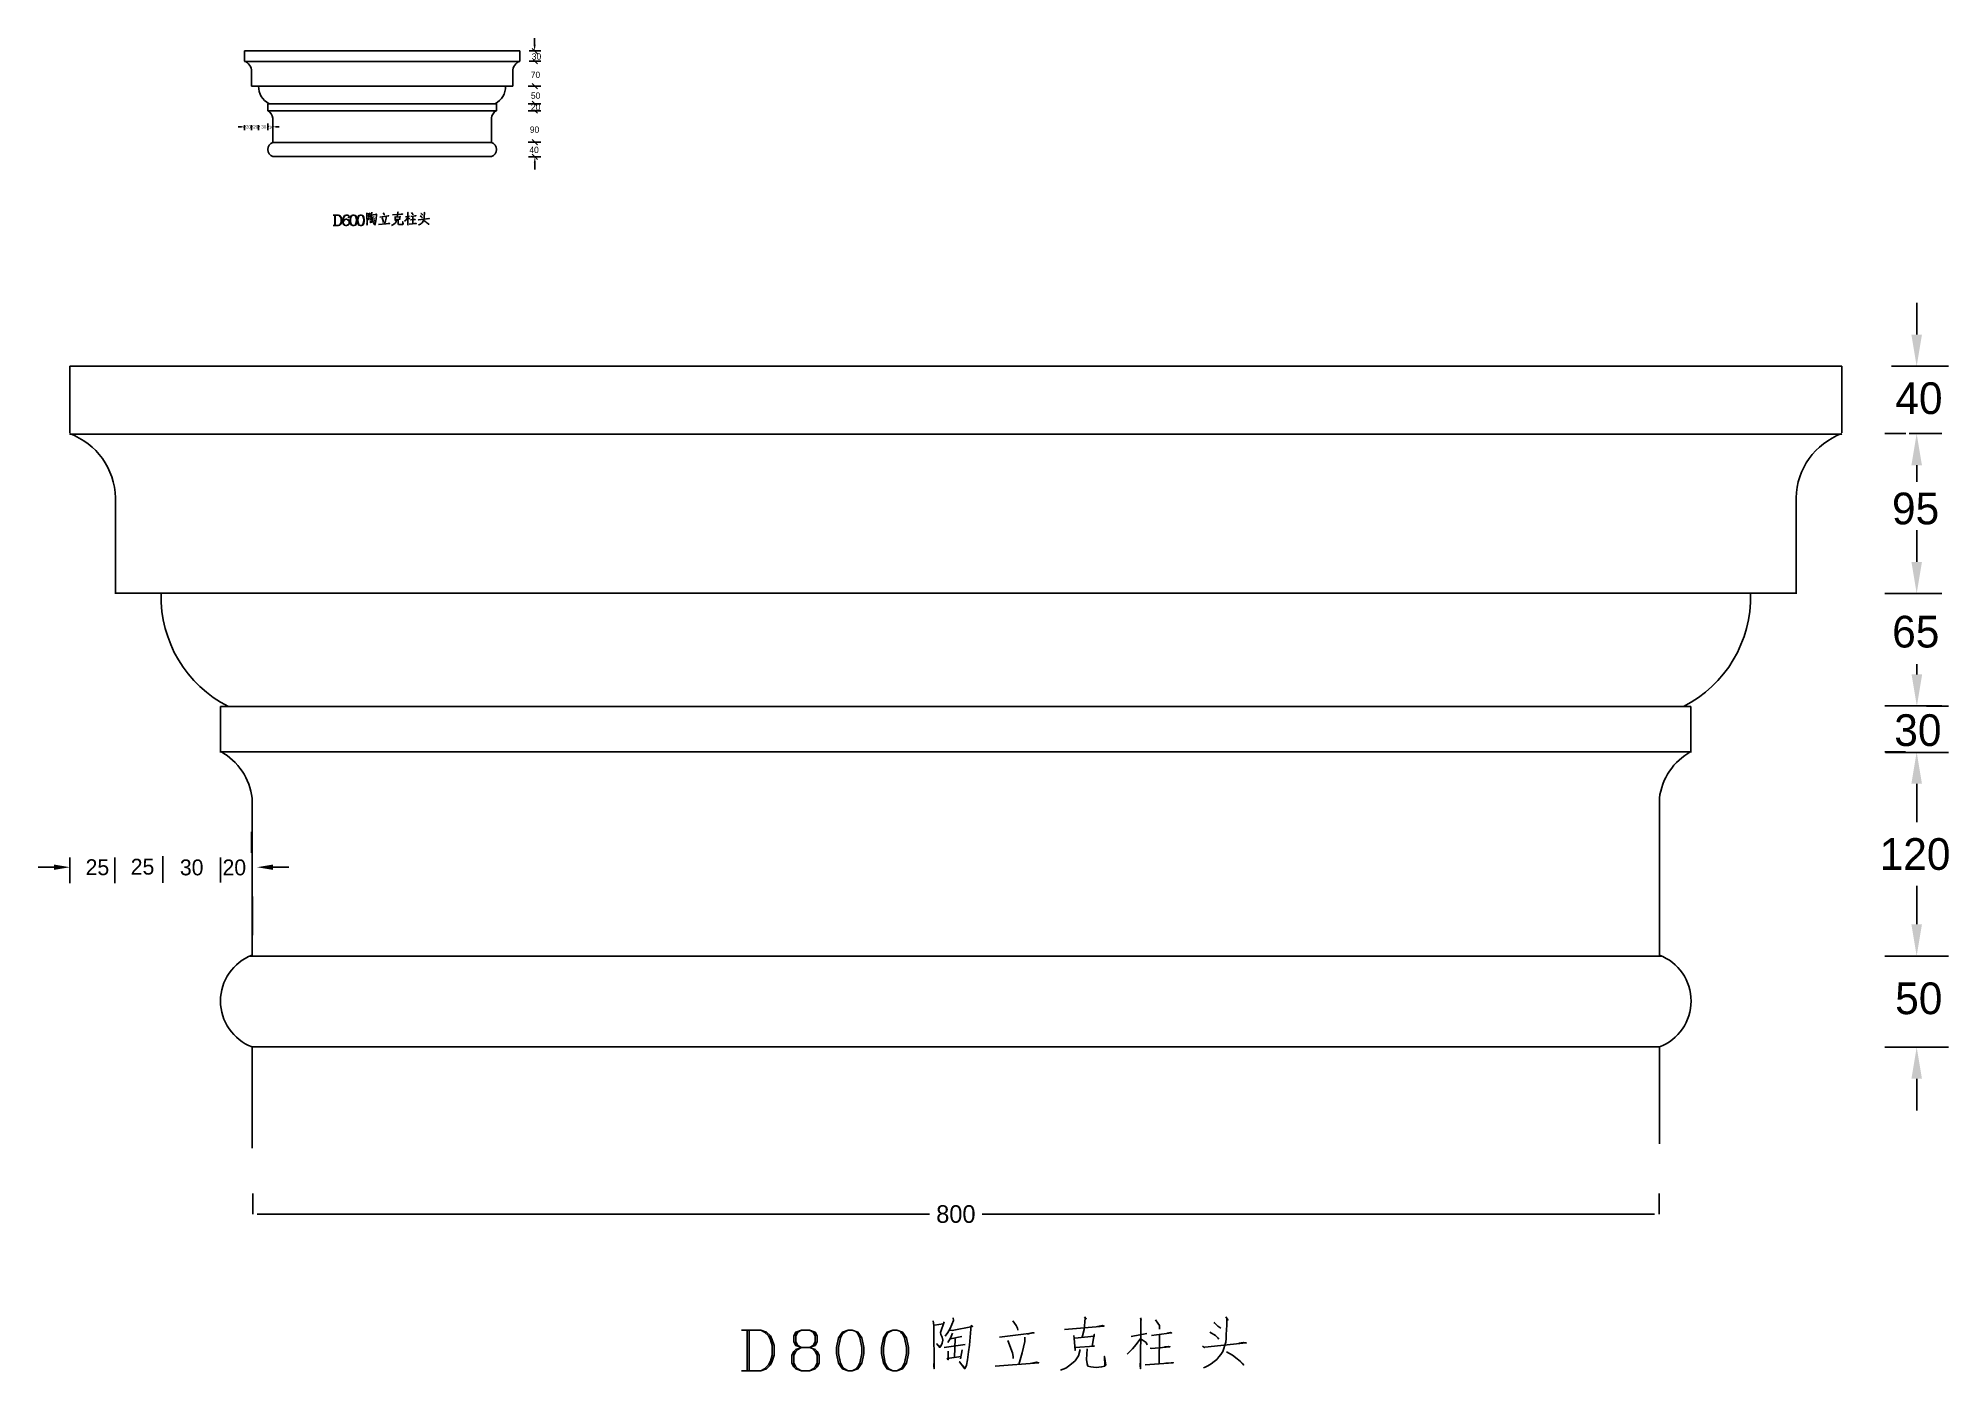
# Model space of a CAD drawing. Header units: metres. Extents: x -16 to 92, y -45 to 31.
import ezdxf

# ---------------------------------------------------------------- set-up
doc = ezdxf.new("R2010")
doc.units = ezdxf.units.M
doc.dimstyles.get("Standard").update_dxf_attribs({"dimtxt": 2.5, "dimasz": 2.5, "dimexe": 1.25, "dimexo": 0.625, "dimtad": 1, "dimcen": 2.5, "dimazin": 3, "dimtfac": 1, "dimtmove": 0, "dimatfit": 3})

# ---------------------------------------------------------------- blocks, each defined once
blk = doc.blocks.new('*D1')
for p, q in [((-4.16, -34.9), (-4.16, -36.07)), ((75.65, -34.9), (75.65, -36.07)), ((-3.91, -36.07), (34.245, -36.07)), ((37.245, -36.07), (75.4, -36.07))]:
    blk.add_line(p, q)
at = {"layer": 'Defpoints'}
for p in [(-4.16, -34.9), (75.65, -34.9), (-4.16, -36.07)]:
    blk.add_point(p, dxfattribs=at)
at = {"insert": (35.745, -36.07), "char_height": 1, "attachment_point": 5}
blk.add_mtext('800', dxfattribs=at)

msp = doc.modelspace()

# ---------------------------------------------------------------- linework, layer by layer
for p, q in [((11.84, 30.31), (11.84, 30.67)), ((11.53, 29.95), (12.2, 29.95)), ((11.53, 29.36), (12.2, 29.36)), ((11.71, 30.09), (12.01, 29.79)), ((11.78, 29.44), (12.01, 29.21)), ((11.72, 27.95), (11.48, 27.95)), ((11.53, 27.95), (12.2, 27.95)), ((11.71, 28.1), (12.01, 27.8)), ((12.2, 26.95), (11.48, 26.95)), ((11.72, 26.95), (11.48, 26.95)), ((12.19, 26.55), (11.48, 26.55)), ((11.71, 27.09), (11.96, 26.84)), ((11.84, 26.57), (12.01, 26.41)), ((-4.8, 25.64), (-4.98, 25.64)), ((-4.58, 25.68), (-4.67, 25.58)), ((-4.62, 25.74), (-4.62, 25.46)), ((-4.18, 25.68), (-4.27, 25.59)), ((-4.23, 25.74), (-4.23, 25.46)), ((-3.78, 25.68), (-3.86, 25.59)), ((-3.82, 25.46), (-3.82, 25.74)), ((-3.82, 25.7), (-3.82, 25.74)), ((-3.25, 25.68), (-3.34, 25.58)), ((-3.29, 25.46), (-3.29, 25.82)), ((-3.29, 25.68), (-3.29, 25.74)), ((-2.97, 25.68), (-3.03, 25.62)), ((-2.84, 25.64), (-2.66, 25.64)), ((12.2, 24.77), (11.48, 24.77)), ((12.19, 23.94), (11.49, 23.94)), ((11.71, 24.92), (12.01, 24.62)), ((11.71, 24.09), (12.01, 23.79)), ((11.85, 23.58), (11.85, 23.22)), ((90.27, 13.85), (90.27, 15.65)), ((88.85, 12.05), (92.07, 12.05)), ((89.65, 8.23), (88.47, 8.23)), ((89.84, 8.24), (91.7, 8.24)), ((90.27, 6.43), (90.27, 5.49)), ((90.27, 0.95), (90.27, 2.75)), ((90.27, 0.95), (90.27, 1.89)), ((91.7, -0.85), (88.47, -0.85)), ((89.65, -0.85), (88.47, -0.85)), ((90.28, -5.44), (90.28, -4.85)), ((91.7, -7.22), (88.47, -7.22)), ((90.83, -7.24), (92.08, -7.24)), ((89.64, -9.84), (88.47, -9.84)), ((88.5, -9.86), (92.08, -9.86)), ((90.27, -11.64), (90.27, -13.83)), ((-4.22, -15.56), (-4.22, -14.38)), ((-14.53, -15.82), (-14.53, -17.28)), ((-11.98, -15.82), (-11.98, -17.28)), ((-9.26, -17.27), (-9.26, -15.75)), ((-5.98, -17.24), (-5.98, -15.82)), ((-15.43, -16.38), (-16.33, -16.38)), ((-3.01, -16.38), (-2.11, -16.38)), ((-4.17, -18.05), (-4.17, -20.24)), ((90.27, -19.62), (90.27, -17.43)), ((90.27, -19.62), (90.27, -17.82)), ((92.08, -21.42), (88.47, -21.42)), ((89.7, -21.42), (88.47, -21.42)), ((92.08, -26.59), (88.47, -26.59)), ((90.27, -28.39), (90.27, -30.19))]:
    msp.add_line(p, q)
for points in [[(-4.62, 29.95), (3.19, 29.95)], [(-4.62, 29.95), (-4.62, 29.36)], [(-4.62, 29.35), (3.19, 29.35)], [(11, 29.95), (3.19, 29.95)], [(11, 29.35), (3.19, 29.35)], [(11, 29.95), (11, 29.36)], [(-4.22, 28.79), (-4.22, 27.95)], [(10.6, 28.79), (10.6, 27.95)], [(-4.22, 27.95), (3.19, 27.95)], [(10.6, 27.95), (3.19, 27.95)], [(-3.29, 26.95), (3.19, 26.95)], [(-3.29, 26.95), (-3.29, 26.55)], [(-3.29, 26.55), (3.19, 26.55)], [(-3.02, 26.14), (-3.02, 24.76)], [(9.67, 26.95), (3.19, 26.95)], [(9.67, 26.55), (3.19, 26.55)], [(9.39, 26.14), (9.39, 24.76)], [(9.67, 26.95), (9.67, 26.55)], [(-3.03, 24.75), (3.19, 24.75)], [(-3.02, 23.95), (3.19, 23.95)], [(9.41, 24.75), (3.19, 24.75)], [(9.39, 23.95), (3.19, 23.95)], [(0.41, 20.63), (0.7, 20.63), (0.78, 20.6), (0.84, 20.54), (0.86, 20.49), (0.89, 20.4), (0.89, 20.26), (0.86, 20.18), (0.84, 20.12), (0.78, 20.06), (0.7, 20.04), (0.41, 20.04)], [(0.5, 20.04), (0.5, 20.63)], [(0.53, 20.63), (0.53, 20.04)], [(0.7, 20.63), (0.75, 20.6), (0.81, 20.54), (0.84, 20.49), (0.86, 20.4), (0.86, 20.26), (0.84, 20.18), (0.81, 20.12), (0.75, 20.06), (0.7, 20.04)], [(1.29, 20.54), (1.26, 20.51), (1.29, 20.49), (1.31, 20.51), (1.31, 20.54), (1.29, 20.6), (1.23, 20.63), (1.15, 20.63), (1.06, 20.6), (1.01, 20.54), (0.98, 20.49), (0.95, 20.37), (0.95, 20.2), (0.98, 20.12), (1.03, 20.06), (1.12, 20.04), (1.17, 20.04), (1.26, 20.06), (1.31, 20.12), (1.34, 20.2), (1.34, 20.23), (1.31, 20.32), (1.26, 20.37), (1.17, 20.4), (1.15, 20.4), (1.06, 20.37), (1.01, 20.32), (0.98, 20.23)], [(1.15, 20.63), (1.09, 20.6), (1.03, 20.54), (1.01, 20.49), (0.98, 20.37), (0.98, 20.2), (1.01, 20.12), (1.06, 20.06), (1.12, 20.04)], [(1.53, 20.63), (1.45, 20.6), (1.39, 20.51), (1.37, 20.37), (1.37, 20.29), (1.39, 20.15), (1.45, 20.06), (1.53, 20.04), (1.59, 20.04), (1.67, 20.06), (1.73, 20.15), (1.76, 20.29), (1.76, 20.37), (1.73, 20.51), (1.67, 20.6), (1.59, 20.63), (1.53, 20.63), (1.48, 20.6), (1.45, 20.57), (1.42, 20.51), (1.39, 20.37), (1.39, 20.29), (1.42, 20.15), (1.45, 20.09), (1.48, 20.06), (1.53, 20.04)], [(1.95, 20.63), (1.87, 20.6), (1.81, 20.51), (1.78, 20.37), (1.78, 20.29), (1.81, 20.15), (1.87, 20.06), (1.95, 20.04), (2.01, 20.04), (2.09, 20.06), (2.15, 20.15), (2.17, 20.29), (2.17, 20.37), (2.15, 20.51), (2.09, 20.6), (2.01, 20.63), (1.95, 20.63), (1.89, 20.6), (1.87, 20.57), (1.84, 20.51), (1.81, 20.37), (1.81, 20.29), (1.84, 20.15), (1.87, 20.09), (1.89, 20.06), (1.95, 20.04)], [(2.32, 20.76), (2.32, 20.69), (2.33, 20.07), (2.32, 20.11), (2.33, 20.18)], [(2.33, 20.7), (2.33, 20.7), (2.46, 20.72)], [(2.48, 20.75), (2.42, 20.59), (2.43, 20.56), (2.44, 20.52), (2.45, 20.48), (2.44, 20.44), (2.43, 20.4), (2.41, 20.38), (2.36, 20.43), (2.41, 20.38)], [(2.61, 20.8), (2.61, 20.77), (2.56, 20.65), (2.53, 20.59), (2.49, 20.54)], [(2.56, 20.62), (2.59, 20.62), (2.88, 20.68), (2.87, 20.69), (2.86, 20.64), (2.84, 20.41), (2.83, 20.31), (2.81, 20.2), (2.8, 20.12), (2.78, 20.07), (2.77, 20.07), (2.7, 20.17), (2.78, 20.07)], [(3.25, 20.76), (3.3, 20.69), (3.31, 20.65), (3.32, 20.62)], [(3.78, 20.64), (4.35, 20.69), (4.33, 20.69), (4.26, 20.68)], [(4.07, 20.82), (4.09, 20.79), (4.08, 20.8), (4.06, 20.64), (4.04, 20.52)], [(4.65, 20.8), (4.66, 20.77), (4.65, 20.78), (4.65, 20.07), (4.64, 20.12), (4.65, 20.18)], [(4.86, 20.78), (4.9, 20.73), (4.93, 20.69), (4.93, 20.64)], [(5.57, 20.8), (5.6, 20.76), (5.59, 20.77), (5.59, 20.69), (5.58, 20.61), (5.57, 20.55), (5.57, 20.49), (5.57, 20.44), (5.55, 20.4), (5.54, 20.35), (5.52, 20.3), (5.5, 20.26), (5.47, 20.22), (5.44, 20.18), (5.4, 20.15), (5.36, 20.12), (5.31, 20.09), (5.27, 20.07), (5.25, 20.06)], [(5.39, 20.72), (5.41, 20.72), (5.46, 20.67), (5.5, 20.64)], [(1.17, 20.04), (1.23, 20.06), (1.29, 20.12), (1.31, 20.2), (1.31, 20.23), (1.29, 20.32), (1.23, 20.37)], [(1.59, 20.04), (1.65, 20.06), (1.67, 20.09), (1.7, 20.15), (1.73, 20.29), (1.73, 20.37), (1.7, 20.51), (1.67, 20.57), (1.65, 20.6)], [(2.01, 20.04), (2.06, 20.06), (2.09, 20.09), (2.12, 20.15), (2.15, 20.29), (2.15, 20.37), (2.12, 20.51), (2.09, 20.57), (2.06, 20.6)], [(2.48, 20.38), (2.78, 20.42)], [(2.53, 20.32), (2.53, 20.2), (2.52, 20.22), (2.72, 20.25)], [(2.59, 20.58), (2.57, 20.51), (2.53, 20.44)], [(2.57, 20.5), (2.73, 20.53)], [(2.63, 20.5), (2.62, 20.23)], [(2.74, 20.34), (2.71, 20.21)], [(2.99, 20.1), (3.62, 20.15), (3.59, 20.16), (3.53, 20.15)], [(3.06, 20.52), (3.56, 20.59), (3.53, 20.59), (3.46, 20.57)], [(3.18, 20.48), (3.24, 20.3), (3.25, 20.25), (3.25, 20.22)], [(3.42, 20.52), (3.42, 20.46), (3.38, 20.3), (3.33, 20.13)], [(4.01, 20.35), (3.98, 20.25), (3.93, 20.18), (3.86, 20.12), (3.8, 20.07), (3.72, 20.04)], [(3.91, 20.55), (3.92, 20.51), (3.93, 20.33), (3.93, 20.38), (4.21, 20.4), (4.18, 20.4), (4.21, 20.56), (4.21, 20.54), (3.93, 20.51)], [(4.1, 20.35), (4.1, 20.2), (4.1, 20.14), (4.12, 20.1), (4.16, 20.09), (4.23, 20.09), (4.31, 20.09), (4.36, 20.1), (4.38, 20.12), (4.36, 20.25), (4.36, 20.11)], [(4.65, 20.51), (4.59, 20.42), (4.53, 20.35), (4.46, 20.28)], [(4.51, 20.53), (4.74, 20.57)], [(4.66, 20.49), (4.73, 20.44), (4.75, 20.41)], [(4.72, 20.12), (5.12, 20.15), (5.09, 20.15), (5.02, 20.15)], [(4.79, 20.36), (4.81, 20.36), (5.07, 20.38), (5.06, 20.39), (4.99, 20.38)], [(4.81, 20.55), (5.1, 20.59), (5.08, 20.59), (5.04, 20.58)], [(4.93, 20.56), (4.92, 20.14)], [(5.23, 20.38), (5.26, 20.36), (5.26, 20.36), (5.86, 20.43), (5.83, 20.43), (5.76, 20.42)], [(5.34, 20.58), (5.42, 20.53), (5.46, 20.5), (5.47, 20.48)], [(5.58, 20.3), (5.67, 20.25), (5.73, 20.19), (5.78, 20.15), (5.81, 20.13), (5.83, 20.1), (5.79, 20.14)], [(-14.54, 12.05), (35.74, 12.05)], [(-14.54, 12.05), (-14.54, 8.27)], [(86.02, 12.05), (35.74, 12.05)], [(86.02, 12.05), (86.02, 8.27)], [(-14.54, 8.19), (35.74, 8.19)], [(86.02, 8.19), (35.74, 8.19)], [(-11.95, 4.59), (-11.95, -0.86)], [(83.43, 4.59), (83.43, -0.86)], [(-11.95, -0.82), (35.74, -0.82)], [(83.43, -0.82), (35.74, -0.82)], [(-5.98, -7.26), (35.74, -7.26)], [(-5.98, -7.26), (-5.98, -9.86)], [(77.46, -7.26), (35.74, -7.26)], [(77.46, -7.26), (77.46, -9.86)], [(-5.98, -9.84), (35.74, -9.84)], [(77.46, -9.84), (35.74, -9.84)], [(-4.19, -12.47), (-4.19, -21.43)], [(75.67, -12.47), (75.67, -21.43)], [(-4.32, -21.43), (35.74, -21.43)], [(75.8, -21.43), (35.74, -21.43)], [(-4.21, -26.58), (35.74, -26.58)], [(-4.19, -26.58), (-4.19, -32.32)], [(75.7, -26.58), (35.74, -26.58)], [(75.67, -26.58), (75.67, -32.08)], [(34.46, -42.13), (34.49, -42.39), (34.51, -44.84), (34.49, -44.67), (34.51, -44.38)], [(35.09, -42.18), (34.87, -42.78), (34.9, -42.9), (34.97, -43.05), (35, -43.22), (34.97, -43.39), (34.92, -43.53), (34.83, -43.63), (34.66, -43.43), (34.85, -43.6)], [(35.6, -41.96), (35.62, -42.1), (35.43, -42.56), (35.29, -42.78), (35.14, -43)], [(38.97, -42.13), (39.16, -42.39), (39.24, -42.54), (39.26, -42.66)], [(43.04, -41.89), (43.14, -42.01), (43.09, -41.98), (43.02, -42.61), (42.92, -43.05)], [(46.22, -41.96), (46.27, -42.08), (46.24, -42.06), (46.22, -44.84), (46.2, -44.64), (46.22, -44.4)], [(47.07, -42.06), (47.21, -42.25), (47.31, -42.39), (47.31, -42.59)], [(51.06, -41.9), (51.18, -42.07), (51.13, -42.02), (51.13, -42.36), (51.1, -42.65), (51.08, -42.89), (51.08, -43.13), (51.06, -43.33), (51.01, -43.5), (50.96, -43.69), (50.89, -43.86), (50.79, -44.03), (50.67, -44.17), (50.55, -44.32), (50.4, -44.44), (50.23, -44.56), (50.04, -44.68), (49.89, -44.75), (49.8, -44.8)], [(50.38, -42.21), (50.43, -42.24), (50.62, -42.43), (50.79, -42.55)], [(23.58, -42.65), (24.68, -42.65), (25, -42.76), (25.22, -42.98), (25.33, -43.2), (25.44, -43.53), (25.44, -44.08), (25.33, -44.41), (25.22, -44.63), (25, -44.85), (24.68, -44.96), (23.58, -44.96)], [(23.91, -44.96), (23.91, -42.65)], [(24.02, -42.65), (24.02, -44.96)], [(24.68, -42.65), (24.89, -42.76), (25.11, -42.98), (25.22, -43.2), (25.33, -43.53), (25.33, -44.08), (25.22, -44.41), (25.11, -44.63), (24.89, -44.85), (24.68, -44.96)], [(26.99, -42.65), (26.66, -42.76), (26.55, -42.98), (26.55, -43.31), (26.66, -43.53), (26.99, -43.64), (27.43, -43.64), (27.76, -43.53), (27.87, -43.31), (27.87, -42.98), (27.76, -42.76), (27.43, -42.65), (26.99, -42.65), (26.77, -42.76), (26.66, -42.98), (26.66, -43.31), (26.77, -43.53), (26.99, -43.64)], [(27.43, -43.64), (27.65, -43.53), (27.76, -43.31), (27.76, -42.98), (27.65, -42.76), (27.43, -42.65)], [(29.64, -42.65), (29.31, -42.76), (29.09, -43.09), (28.98, -43.64), (28.98, -43.97), (29.09, -44.52), (29.31, -44.85), (29.64, -44.96), (29.86, -44.96), (30.19, -44.85), (30.41, -44.52), (30.52, -43.97), (30.52, -43.64), (30.41, -43.09), (30.19, -42.76), (29.86, -42.65), (29.64, -42.65), (29.42, -42.76), (29.31, -42.87), (29.2, -43.09), (29.09, -43.64), (29.09, -43.97), (29.2, -44.52), (29.31, -44.74), (29.42, -44.85), (29.64, -44.96)], [(29.86, -44.96), (30.08, -44.85), (30.19, -44.74), (30.3, -44.52), (30.41, -43.97), (30.41, -43.64), (30.3, -43.09), (30.19, -42.87), (30.08, -42.76)], [(32.17, -42.65), (31.84, -42.76), (31.63, -43.09), (31.52, -43.64), (31.52, -43.97), (31.63, -44.52), (31.84, -44.85), (32.17, -44.96), (32.39, -44.96), (32.72, -44.85), (32.94, -44.52), (33.05, -43.97), (33.05, -43.64), (32.94, -43.09), (32.72, -42.76), (32.39, -42.65), (32.17, -42.65), (31.95, -42.76), (31.84, -42.87), (31.74, -43.09), (31.63, -43.64), (31.63, -43.97), (31.74, -44.52), (31.84, -44.74), (31.95, -44.85), (32.17, -44.96)], [(32.39, -44.96), (32.61, -44.85), (32.72, -44.74), (32.83, -44.52), (32.94, -43.97), (32.94, -43.64), (32.83, -43.09), (32.72, -42.87), (32.61, -42.76)], [(34.51, -42.37), (34.54, -42.37), (35.02, -42.3)], [(35.55, -42.83), (35.45, -43.1), (35.29, -43.36)], [(35.41, -42.66), (35.53, -42.68), (36.69, -42.44), (36.62, -42.39), (36.59, -42.59), (36.52, -43.51), (36.47, -43.89), (36.4, -44.33), (36.35, -44.64), (36.28, -44.81), (36.25, -44.84), (35.96, -44.45), (36.28, -44.81)], [(35.45, -43.14), (36.08, -43.02)], [(35.7, -43.14), (35.67, -44.18)], [(38.22, -43.05), (40.18, -42.81), (40.08, -42.81), (39.79, -42.88)], [(38.7, -43.24), (38.95, -43.94), (39, -44.14), (39, -44.26)], [(39.65, -43.05), (39.65, -43.29), (39.5, -43.94), (39.31, -44.6)], [(41.91, -42.61), (44.16, -42.42), (44.06, -42.39), (43.79, -42.44)], [(42.44, -42.95), (42.46, -43.1), (42.51, -43.8), (42.51, -43.63), (43.6, -43.56), (43.48, -43.56), (43.6, -42.9), (43.6, -43), (42.49, -43.1)], [(46.24, -43.1), (45.98, -43.46), (45.76, -43.72), (45.47, -44.02)], [(45.69, -43.02), (46.58, -42.85)], [(46.27, -43.17), (46.54, -43.36), (46.61, -43.48)], [(46.85, -42.95), (47.99, -42.81), (47.91, -42.78), (47.74, -42.83)], [(47.31, -42.93), (47.29, -44.55)], [(49.75, -43.57), (49.85, -43.64), (49.87, -43.62), (52.22, -43.38), (52.07, -43.35), (51.81, -43.4)], [(50.16, -42.77), (50.48, -42.96), (50.62, -43.09), (50.67, -43.16)], [(26.99, -43.64), (26.66, -43.75), (26.55, -43.86), (26.44, -44.08), (26.44, -44.52), (26.55, -44.74), (26.66, -44.85), (26.99, -44.96), (27.43, -44.96), (27.76, -44.85), (27.87, -44.74), (27.98, -44.52), (27.98, -44.08), (27.87, -43.86), (27.76, -43.75), (27.43, -43.64)], [(26.99, -43.64), (26.77, -43.75), (26.66, -43.86), (26.55, -44.08), (26.55, -44.52), (26.66, -44.74), (26.77, -44.85), (26.99, -44.96)], [(27.43, -44.96), (27.65, -44.85), (27.76, -44.74), (27.87, -44.52), (27.87, -44.08), (27.76, -43.86), (27.65, -43.75)], [(35.09, -43.63), (36.28, -43.46)], [(35.31, -43.85), (35.31, -44.33), (35.26, -44.26), (36.04, -44.14)], [(36.11, -43.77), (36.01, -44.28)], [(42.8, -43.75), (42.7, -44.11), (42.51, -44.4), (42.22, -44.64), (41.98, -44.81), (41.69, -44.93)], [(43.19, -43.72), (43.16, -44.31), (43.19, -44.57), (43.24, -44.69), (43.41, -44.74), (43.7, -44.77), (44.01, -44.74), (44.2, -44.69), (44.25, -44.64), (44.18, -44.14), (44.2, -44.67)], [(46.78, -43.68), (46.85, -43.7), (47.89, -43.6), (47.82, -43.58), (47.58, -43.6)], [(51.1, -43.88), (51.44, -44.08), (51.71, -44.29), (51.9, -44.44), (52.02, -44.54), (52.07, -44.63), (51.93, -44.49)], [(37.98, -44.69), (40.45, -44.5), (40.33, -44.47), (40.06, -44.52)], [(46.49, -44.62), (48.08, -44.5), (47.96, -44.5), (47.67, -44.52)]]:
    msp.add_lwpolyline(points)
for points in [[(-4.22, 28.79, 0.31), (-4.62, 29.36, 0.31)], [(11, 29.36, 0.31), (10.6, 28.79, 0.31)], [(-3.82, 27.95, 0.29), (-3.23, 26.95, 0.29)], [(9.6, 26.95, 0.29), (10.19, 27.95, 0.29)], [(-3.02, 26.14, 0.24), (-3.29, 26.56, 0.24)], [(9.67, 26.56, 0.24), (9.39, 26.14, 0.24)], [(-3.02, 24.76, 0.69), (-3.02, 23.95, 0.69)], [(9.39, 23.95, 0.69), (9.39, 24.76, 0.69)], [(-11.95, 4.59, 0.31), (-14.55, 8.23, 0.31)], [(86.03, 8.23, 0.31), (83.43, 4.59, 0.31)], [(-9.35, -0.86, 0.29), (-5.54, -7.26, 0.29)], [(77.03, -7.26, 0.29), (80.84, -0.86, 0.29)], [(-4.19, -12.47, 0.24), (-5.97, -9.81, 0.24)], [(77.46, -9.81, 0.24), (75.67, -12.47, 0.24)], [(-4.19, -21.37, 0.69), (-4.19, -26.58, 0.69)], [(75.67, -26.58, 0.69), (75.67, -21.37, 0.69)]]:
    msp.add_lwpolyline(points, format="xyb")
for points in [[(11.78, 30.31), (11.9, 30.31), (11.84, 29.95)], [(-4.8, 25.67), (-4.8, 25.61), (-4.62, 25.64)], [(-2.84, 25.67), (-2.84, 25.61), (-3.02, 25.64)], [(11.79, 23.58), (11.91, 23.58), (11.85, 23.94)], [(89.97, 13.85), (90.57, 13.85), (90.27, 12.05)], [(89.97, 6.43), (90.57, 6.43), (90.27, 8.23)], [(89.97, 0.95), (90.57, 0.95), (90.27, -0.85)], [(89.97, 0.95), (90.57, 0.95), (90.27, -0.85)], [(89.98, -5.44), (90.58, -5.44), (90.28, -7.24)], [(89.97, -11.64), (90.57, -11.64), (90.27, -9.84)], [(-15.43, -16.23), (-15.43, -16.53), (-14.53, -16.38)], [(-3.01, -16.23), (-3.01, -16.53), (-3.91, -16.38)], [(89.97, -19.62), (90.57, -19.62), (90.27, -21.42)], [(89.97, -19.62), (90.57, -19.62), (90.27, -21.42)], [(89.97, -28.39), (90.57, -28.39), (90.27, -26.59)]]:
    msp.add_solid(points)

# ---------------------------------------------------------------- texts
for s, height, p in [('30', 0.36, (11.68, 29.45)), ('70', 0.36, (11.62, 28.41)), ('50', 0.36, (11.63, 27.23)), ('20', 0.36, (11.63, 26.58)), ('20', 0.18, (-4.54, 25.55)), ('20', 0.18, (-4.13, 25.55)), ('30', 0.18, (-3.67, 25.55)), ('10', 0.18, (-3.24, 25.53)), ('90', 0.36, (11.57, 25.3)), ('40', 0.36, (11.54, 24.15)), ('40', 1.8, (89.06, 9.34)), ('95', 1.8, (88.87, 3.08)), ('65', 1.8, (88.88, -3.91)), ('30', 1.8, (89, -9.5)), ('120', 1.8, (88.17, -16.53)), ('25', 0.9, (-13.64, -16.83)), ('25', 0.9, (-11.08, -16.8)), ('30', 0.9, (-8.29, -16.84)), ('20', 0.9, (-5.87, -16.84)), ('50', 1.8, (89.05, -24.72))]:
    msp.add_text(s, height=height).set_placement(p)

# ---------------------------------------------------------------- dimensions: what is measured, and where the dimension line sits
dim = msp.add_linear_dim(base=(-4.16, -36.07), p1=(-4.16, -34.9), p2=(75.65, -34.9), text='800', dimstyle='Standard')
dim.commit()
dim.dimension.update_dxf_attribs({"geometry": '*D1', "text_midpoint": (35.745, -36.07)})

doc.saveas('drawing.dxf')
